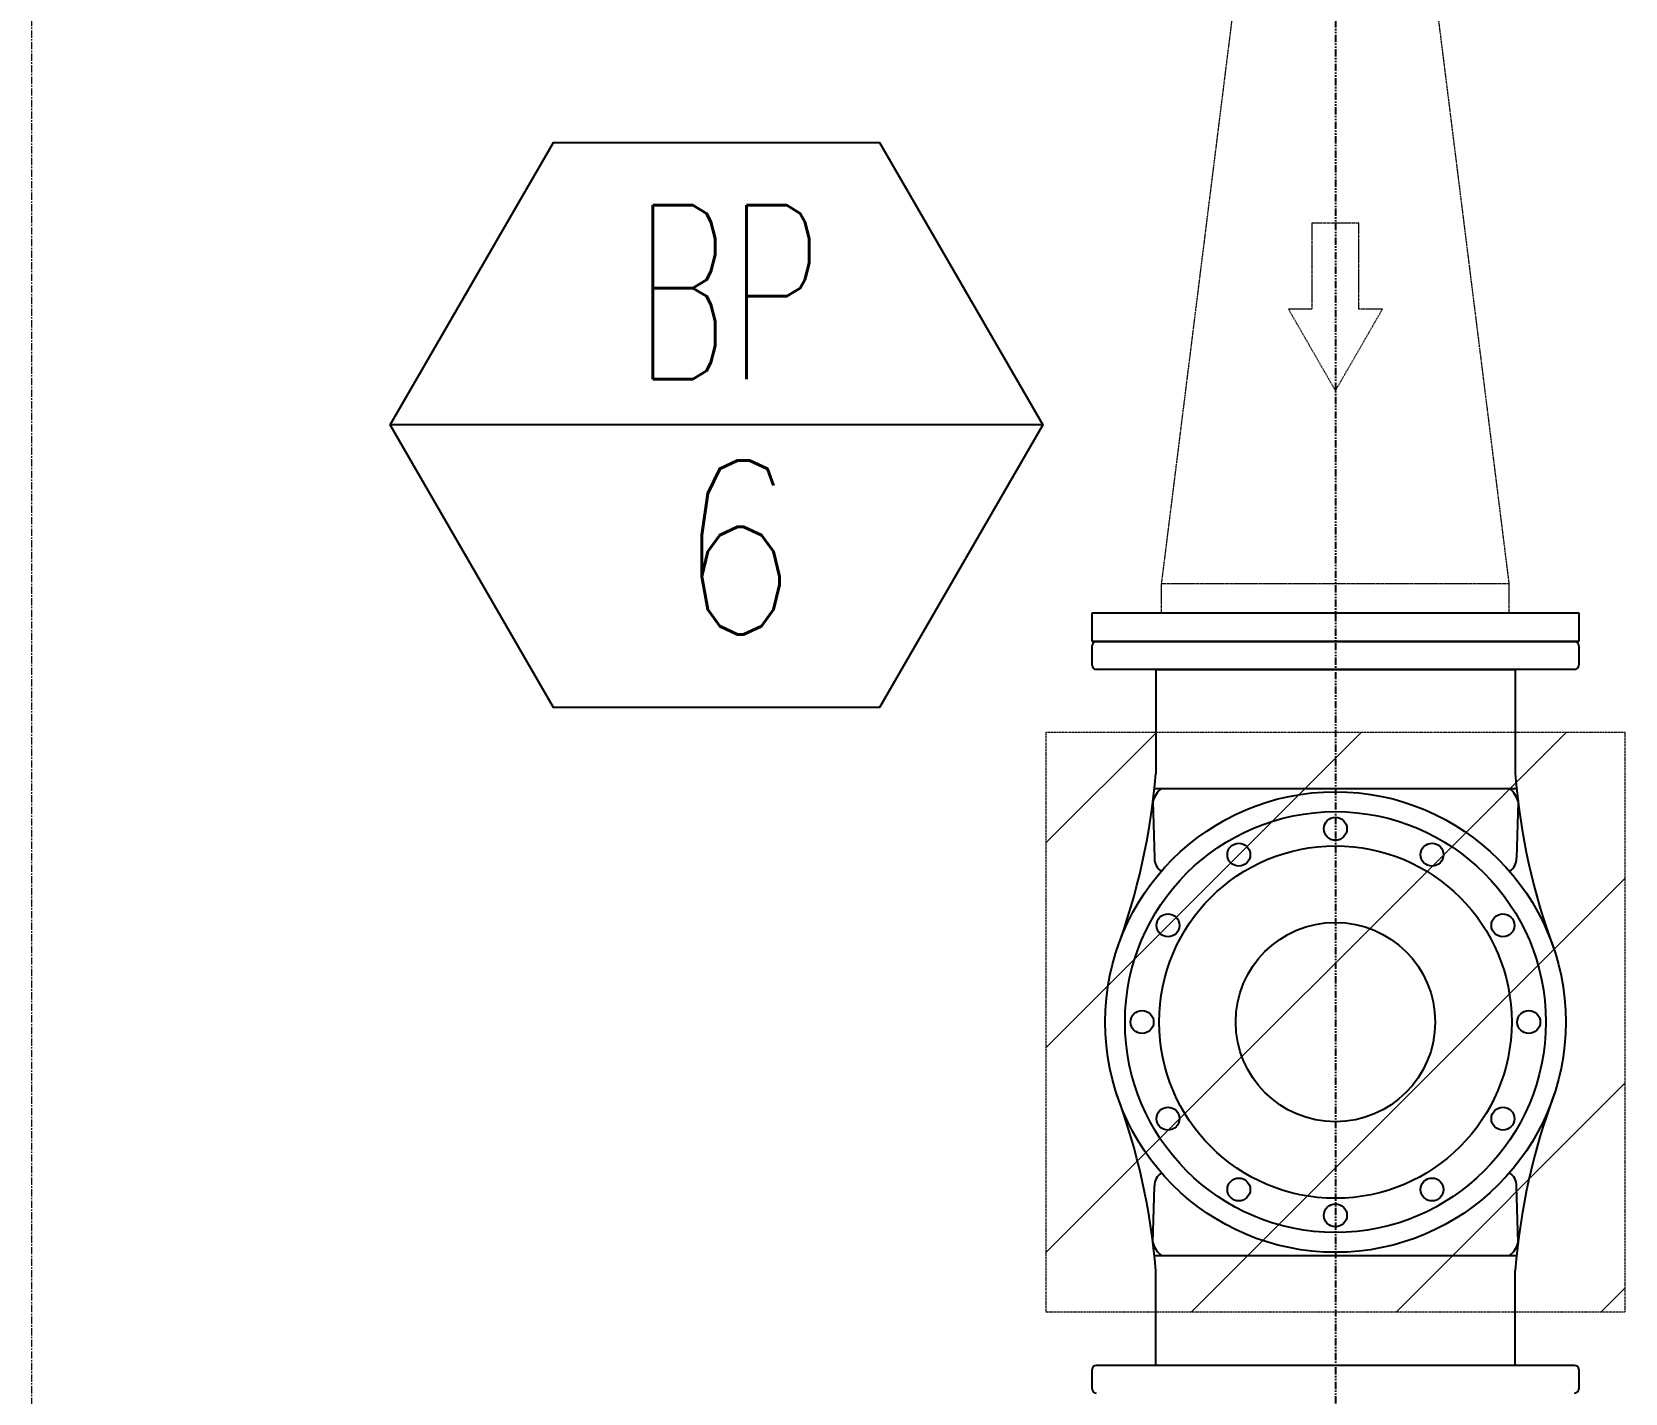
# Model space of a CAD drawing. Header units: inches. Extents: x 0 to 235202, y 0 to 361577.
# Drawn here: x 126683 to 129433, y 305529 to 307878 of the extents above; entities that cross this region are included whole.
import ezdxf

# ---------------------------------------------------------------- set-up
doc = ezdxf.new("R2010")
doc.units = ezdxf.units.IN
doc.header["$MEASUREMENT"] = 0
for name, pattern in [('CENTER', [2, 1.25, -0.25, 0.25, -0.25]), ('HIDDEN', [0.375, 0.25, -0.125]), ('PHANTOM2', [1.25, 0.625, -0.125, 0.125, -0.125, 0.125, -0.125])]:
    doc.linetypes.add(name, pattern=pattern)
doc.layers.add('.5', color=8, linetype='Continuous', lineweight=0)
doc.layers.add('DIM', color=251, linetype='Continuous', lineweight=0)
for name, color, linetype in [('ID_LEGEND', 3, 'Continuous'), ('MECH - CALLOUTS', 3, 'Continuous'), ('PIPE', 3, 'Continuous'), ('text', 3, 'Continuous')]:
    doc.layers.add(name, color=color, linetype=linetype)
doc.styles.add('SIMPLEX', font='simplex.shx')

msp = doc.modelspace()

# ---------------------------------------------------------------- linework, layer by layer
at = {"layer": '.5', "color": 8, "linetype": 'CENTER', "ltscale": 10}
msp.add_line((126682.6, 294028.3), (126682.6, 325316.5), dxfattribs=at)
at = {"color": 8, "linetype": 'PHANTOM2', "ltscale": 20}
msp.add_line((128932.6, 323098.3), (128932.6, 300165.4), dxfattribs=at)
at = {"color": 8, "lineweight": -3, "ltscale": 5}
for p, q in [((128512.6, 306785), (128512.6, 306818.5)), ((128519.8, 306825.8), (129345.4, 306825.8)), ((129352.6, 306818.5), (129352.6, 306785)), ((129345.4, 306777.8), (128519.8, 306777.8)), ((128512.6, 305535.9), (128512.6, 305569.4)), ((128519.8, 305576.7), (129345.4, 305576.7)), ((129352.6, 305569.4), (129352.6, 305535.9))]:
    msp.add_line(p, q, dxfattribs=at)
for centre, start, end in [((128519.8, 306818.5), 90, 180), ((129345.4, 306818.5), 0, 90), ((128519.8, 306785), 180, 270), ((129345.4, 306785), 270, 0), ((128519.8, 305569.4), 90, 180), ((129345.4, 305569.4), 0, 90), ((128519.8, 305535.9), 180, 270), ((129345.4, 305535.9), 270, 0)]:
    msp.add_arc(centre, 7.24, start, end, dxfattribs=at)
at = {"layer": 'DIM', "color": 8, "linetype": 'HIDDEN', "ltscale": 5}
for p, q in [((128632.6, 306925.8), (128757.6, 307925.8)), ((129232.6, 306925.8), (129107.6, 307925.8)), ((128973.1, 307547.9), (128892.1, 307547.9)), ((128892.1, 307547.9), (128892.1, 307399.5)), ((128973.1, 307399.5), (128973.1, 307547.9)), ((128892.1, 307399.5), (128851.6, 307399.5)), ((128851.6, 307399.5), (128932.6, 307258.9)), ((128932.6, 307258.9), (129013.6, 307399.5)), ((129013.6, 307399.5), (128973.1, 307399.5)), ((128632.6, 306875.8), (128632.6, 306925.8)), ((129232.6, 306925.8), (128632.6, 306925.8)), ((129232.6, 306875.8), (129232.6, 306925.8)), ((129352.6, 306875.8), (128512.6, 306875.8)), ((128512.6, 306875.8), (128512.6, 306825.8)), ((129232.6, 306875.8), (128632.6, 306875.8)), ((129352.6, 306825.8), (129352.6, 306875.8)), ((128512.6, 306825.8), (129352.6, 306825.8))]:
    msp.add_line(p, q, dxfattribs=at)
at = {"layer": 'DIM', "color": 8, "linetype": 'HIDDEN', "ltscale": 7}
for p, q in [((129432.6, 306669.2), (128432.6, 306669.2)), ((128432.6, 306669.2), (128432.6, 305669.2)), ((129432.6, 305669.2), (129432.6, 306669.2)), ((128432.6, 305669.2), (129432.6, 305669.2))]:
    msp.add_line(p, q, dxfattribs=at)
at = {"layer": 'DIM', "color": 8, "linetype": 'Continuous'}
for p, q in [((128432.6, 306478.3), (128623.5, 306669.2)), ((128432.6, 306124.7), (128977, 306669.2)), ((128432.6, 305771.2), (129330.6, 306669.2)), ((128684.2, 305669.2), (129432.6, 306417.6)), ((129037.7, 305669.2), (129432.6, 306064.1)), ((129391.3, 305669.2), (129432.6, 305710.5))]:
    msp.add_line(p, q, dxfattribs=at)
at = {"layer": 'ID_LEGEND', "color": 8}
msp.add_circle((128932.6, 306169.2), 172.1, dxfattribs=at)
at = {"layer": 'MECH - CALLOUTS', "color": 2}
msp.add_line((128427.3, 307199.8), (127301.1, 307199.8), dxfattribs=at)
msp.add_lwpolyline([(127301.1, 307199.8), (127582.7, 307687.4), (128145.8, 307687.4), (128427.3, 307199.8), (128145.8, 306712.1), (127582.7, 306712.1)], close=True, dxfattribs=at)
at = {"layer": 'PIPE', "color": 8}
for p, q in [((128622.5, 306777.8), (128622.5, 306597.9)), ((128622.5, 306777.8), (129242.7, 306777.8)), ((129242.7, 306777.8), (129242.7, 306597.9)), ((128620.1, 306572.3), (129245.1, 306572.3)), ((128617.6, 306549.8), (128620.1, 306452.2)), ((129247.7, 306549.8), (129245.1, 306452.2)), ((128617.6, 305788.5), (128620.1, 305886.1)), ((129247.7, 305788.5), (129245.1, 305886.1)), ((128620.1, 305766), (129245.1, 305766)), ((128622.5, 305576.7), (128622.5, 305740.4)), ((129242.7, 305576.7), (129242.7, 305740.4)), ((128622.5, 305576.7), (129242.7, 305576.7))]:
    msp.add_line(p, q, dxfattribs=at)
for centre, radius in [((128932.6, 306169.2), 397.5), ((128932.6, 306169.2), 363.2), ((128932.6, 306502.8), 19.8), ((128932.6, 306169.2), 304.2), ((128765.8, 306458.1), 19.8), ((129099.4, 306458.1), 19.8), ((128643.6, 306336), 19.8), ((129221.6, 306336), 19.8), ((128598.9, 306169.2), 19.8), ((129266.3, 306169.2), 19.8), ((128643.6, 306002.3), 19.8), ((129221.6, 306002.3), 19.8), ((128765.8, 305880.2), 19.8), ((129099.4, 305880.2), 19.8), ((128932.6, 305835.5), 19.8)]:
    msp.add_circle(centre, radius, dxfattribs=at)
for centre, radius, start, end in [((127481.6, 306691.1), 1144.7, 339.6588, 355.3314), ((130383.6, 306691.1), 1144.7, 184.6686, 200.3412), ((128658.6, 306539), 42.5, 128.4992, 165.2516), ((129206.6, 306539), 42.5, 14.7484, 51.5008), ((128646.6, 306451.7), 26.5, 178.8653, 237.0344), ((129218.6, 306451.7), 26.5, 302.9656, 1.1347), ((127481.6, 305647.2), 1144.7, 4.6686, 20.3412), ((130383.6, 305647.2), 1144.7, 159.6588, 175.3314), ((128646.6, 305886.6), 26.5, 122.9656, 181.1347), ((129218.6, 305886.6), 26.5, 358.8653, 57.0344), ((128658.6, 305799.3), 42.5, 194.7484, 231.5008), ((129206.6, 305799.3), 42.5, 308.4992, 345.2516)]:
    msp.add_arc(centre, radius, start, end, dxfattribs=at)
at = {"layer": 'text', "color": 8}
for p, q in [((128512.6, 306875.8), (129352.6, 306875.8)), ((128512.6, 306825.8), (128512.6, 306875.8)), ((129352.6, 306875.8), (129352.6, 306825.8)), ((129352.6, 306825.8), (128512.6, 306825.8))]:
    msp.add_line(p, q, dxfattribs=at)

# ---------------------------------------------------------------- texts
at = {"layer": 'MECH - CALLOUTS', "style": 'SIMPLEX', "width": 0.6}
msp.add_text('BP', height=300, dxfattribs=at).set_placement((127723.4, 307279))
at = {"layer": 'MECH - CALLOUTS', "color": 2, "style": 'SIMPLEX', "width": 0.8}
msp.add_text('6', height=300, dxfattribs=at).set_placement((127797.9, 306838.4))

doc.saveas('drawing.dxf')
